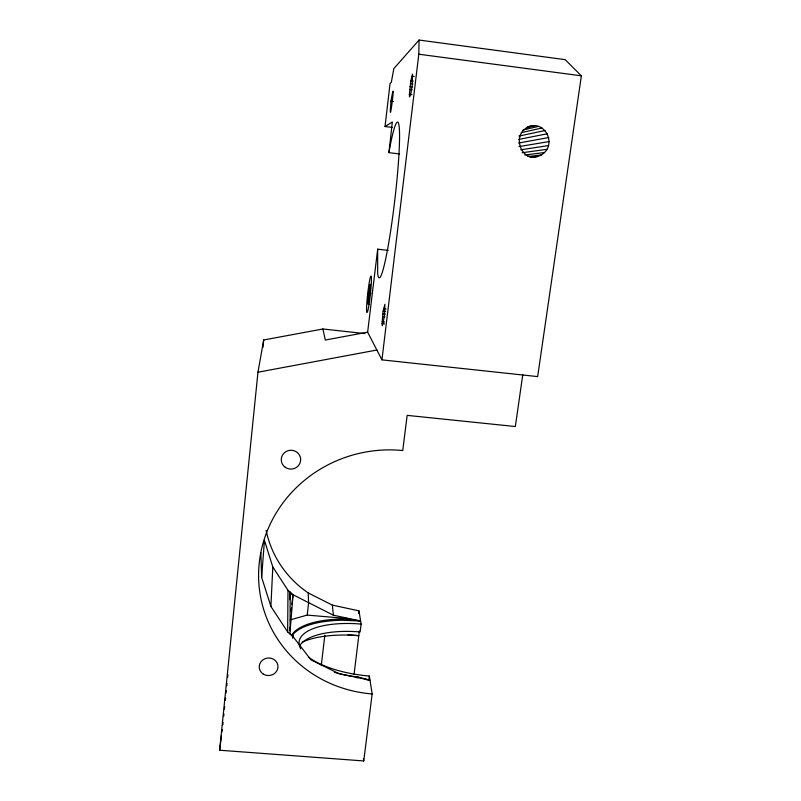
<?xml version="1.0" encoding="UTF-8"?>
<svg xmlns="http://www.w3.org/2000/svg" width="801" height="801" viewBox="0 0 801 801"><rect width="100%" height="100%" fill="white"/><g stroke="black" fill="none" stroke-linecap="round" stroke-linejoin="round"><path stroke-width="1.2" d="M290.162 627.133L290.152 630.757L292.976 595.533L290.182 592.249L290.062 634.042L293.136 635.764L293.136 636.745L310.958 659.814L339.053 673.711L369.972 680.159L372.155 693.956L363.744 760.95L219.634 750.217L257.962 372.215L263.689 339.974L322.893 328.991L364.886 333.586M287.649 631.919L287.99 590.307L272.811 566.978L264.44 540.405L261.647 577.311L270.898 606.427L287.649 631.919L293.136 636.745M382.097 323.614L383.138 311.088L384.911 304.25L384.47 316.185L382.337 325.677L382.097 323.614L384.58 323.884M381.947 359.859L418.803 54.208L419.063 40.05L565.146 59.644L581.366 75.825L537.651 376.6L381.947 359.859L367.639 332.165L377.682 249.161L388.215 250.393M270.898 606.427L272.811 566.978M409.381 94.378L410.853 80.751L412.525 74.143L412.285 84.716L410.963 93.166L409.521 96.951L409.381 94.378L411.854 94.698M377.682 249.161L377.661 273.421A78.348 6.378 -83.3 0 0 389.977 235.214A78.348 6.378 -83.3 0 0 399.569 136.05A78.348 6.378 -83.3 0 0 389.887 147.134L388.916 152.641L399.579 153.972M388.916 152.641L392.35 122.002L385.031 126.528L390.047 83.594L391.309 82.303L393.832 68.586L419.063 40.05M289.572 599.649L290.182 592.249M222.818 724.845L223.058 722.412M223.679 716.314L223.93 713.871M224.42 708.985L224.67 706.552M225.291 700.444L225.542 698.011M226.032 693.125L226.282 690.692M226.773 685.806L227.023 683.373M262.928 347.424L263.689 339.974M368.4 293.446C365.987 329.401 373.907 260.645 368.4 293.446L370.863 293.727M291.113 611.503L291.504 607.909M291.904 604.314L292.966 594.722L287.99 590.307M290.182 619.894L307.204 615.088L308.605 602.732L308.205 592.92A106.773 102.788 -15.6 0 1 266.142 530.452M321.291 665.581L324.836 635.253M390.948 101.156C387.984 139.014 397.196 65.592 390.948 101.156L393.421 101.477M358.678 613.336L358.978 610.853L332.365 605.115L308.205 592.92M354.072 674.382L359.359 631.068M358.978 610.853L361.101 624.069L360.14 631.959A66.203 25.852 7.2 0 0 300.215 644.945M368.941 679.318L369.351 676.034A66.293 25.422 7.2 0 1 308.385 657.07M219.634 750.217L221.466 735.729M221.927 732.104L222.227 729.691M227.644 677.266L227.965 674.802M522.783 374.618L515.353 426.532L407.158 415.369L402.743 450.542A128.01 121.762 -16.1 0 0 259.504 560.72A128.01 121.762 -16.1 0 0 372.155 693.956M530.663 126.308C509.436 131.875 521.03 166.017 541.176 154.973C557.987 145.381 545.091 118.748 527.048 127.179M292.665 638.227L293.136 635.764M526.307 127.81L534.577 125.807M522.853 130.052L538.452 126.388M521.351 132.646L542.027 127.99M518.888 136.07L545.06 130.503M518.547 139.464L547.343 133.767M257.962 372.215L376.87 350.027M367.639 332.165L325.306 340.035L322.893 328.991M518.587 143.039L548.715 137.542M518.938 146.593L549.096 141.577M520.79 149.787L548.455 145.602M522.112 152.741L546.833 149.336M524.775 155.004L544.35 152.54M527.889 156.545L541.176 154.973M530.112 157.336L537.511 156.495M360.59 621.025L342.528 620.244A75.364 28.916 7.2 0 0 292.535 635.093M355.614 677.476L358.057 677.676L357.967 677.005L349.386 675.844A75.384 28.836 7.2 0 1 334.247 672.279M347.974 634.762L358.798 635.684A75.174 29.837 7.2 0 0 302.187 642.142M307.204 615.088L350.087 618.773L359.939 620.915L350.157 619.293L342.678 619.013A75.384 28.836 7.2 0 0 291.444 635.764M382.127 321.662L384.61 321.942M383.529 308.635L386.022 308.916M383.138 311.088L385.621 311.369M382.788 313.802L385.261 314.082M382.488 316.585L384.961 316.866M385.031 126.528L392.42 127.469M411.764 76.205L414.227 76.526M410.853 80.751L413.326 81.081M410.412 83.604L412.885 83.925M410.022 86.578L412.495 86.898M409.701 89.492L412.175 89.812M418.803 54.208L581.366 75.825M364.645 679.338L369.211 679.969L357.967 677.005M292.976 595.533L292.966 594.722L333.346 615.188L350.087 618.773L351.359 620.585M369.351 676.034L369.972 680.159M363.444 758.577L363.744 760.95M332.365 605.115L333.346 615.188M260.836 552.68L261.647 577.311M300.715 648.86A66.293 25.422 7.2 0 1 361.101 624.069M285.266 467.313A9.702 9.412 -3.3 0 0 300.615 460.645A9.702 9.412 -3.3 0 0 287.038 451.083A9.702 9.412 -3.3 0 0 285.266 467.313M263.098 673.971A9.402 8.791 -6.1 0 0 277.937 667.553A9.402 8.791 -6.1 0 0 264.761 658.802A9.402 8.791 -6.1 0 0 263.098 673.971M369.021 304.54A18.283 1.372 -83.7 0 0 371.113 276.145A18.283 1.372 -83.7 0 0 366.898 302.097A18.283 1.372 -83.7 0 0 369.021 304.54"/></g></svg>
